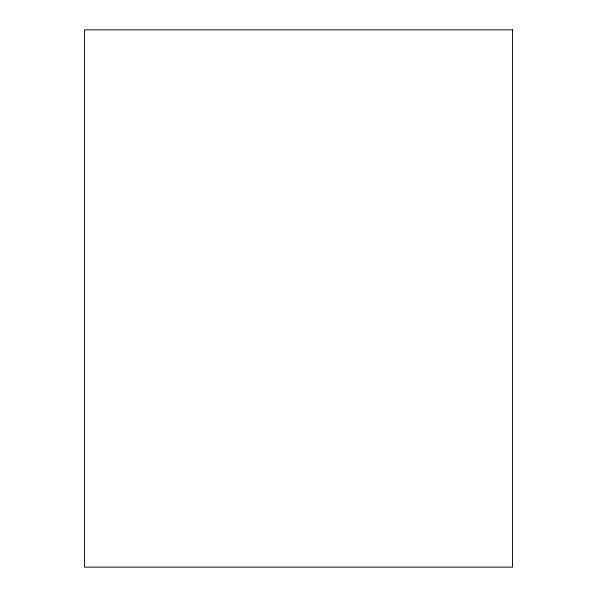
<?xml version="1.0" encoding="UTF-8"?>
<svg xmlns="http://www.w3.org/2000/svg" width="597" height="597" viewBox="0 0 597 597"><rect width="100%" height="100%" fill="white"/><g stroke="black" fill="none" stroke-linecap="round" stroke-linejoin="round"><path stroke-width="0.9" d="M512.51 29.85L84.49 29.85L84.49 567.15L512.51 567.15L512.51 29.85"/></g></svg>
